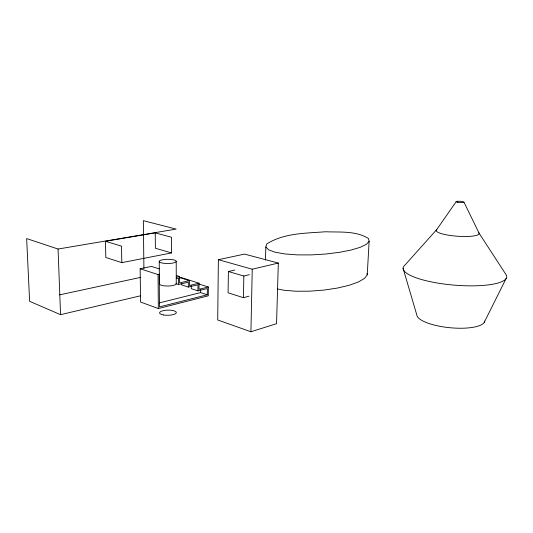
<?xml version="1.0" encoding="UTF-8"?>
<svg xmlns="http://www.w3.org/2000/svg" width="533" height="533" viewBox="0 0 533 533"><rect width="100%" height="100%" fill="white"/><g stroke="black" fill="none" stroke-linecap="round" stroke-linejoin="round"><path stroke-width="0.8" d="M159.227 275.701L159.454 306.915L207.284 294.782L207.33 288.553L197.936 290.865L197.963 284.782L188.336 287.08L188.342 282.204L178.482 284.509L176.256 283.776M179.268 277.4L189.415 280.618L189.402 285.495L199.009 283.216L198.982 289.299L208.356 287.001L208.29 295.815L158.328 308.567L140.579 302.044L140.146 268.772L151.479 266.44L159.294 268.892M191.28 285.668L191.274 288.686L197.936 290.865M207.284 294.782L200.628 292.597L200.648 289.506M218.37 259.704L217.711 319.973L250.916 331.759L276.547 323.698L278.319 263.062L244.507 254.094L218.37 259.704L252.249 269.212L278.319 263.062M234.727 270.051L228.391 271.517L228.097 292.81L243.434 297.68L248.938 296.201M243.434 297.68L243.841 276.021L228.391 271.517M250.916 331.759L252.249 269.212M265.494 260.091L265.827 247.006L266.78 243.947C283.942 232.974 305.735 233.314 325.416 231.768C339.714 232.375 355.778 230.616 368.436 238.458L369.136 241.282L367.237 274.848L364.525 278.399L358.449 281.95L349.262 285.255L337.522 288.04L324.031 290.079L309.813 291.178L296.022 291.231L283.796 290.225L277.34 288.906M484.224 322.385L506.137 278.486M463.963 202.134L479.087 233.188L506.35 275.141A51.994 12.645 4.9 0 1 451.125 284.849A51.994 12.645 4.9 0 1 404.847 265.194L436.74 229.57L456.248 201.547M369.136 241.282L366.431 244.287L360.321 247.285L351.067 250.05L339.221 252.369L325.596 254.041L311.232 254.907L297.287 254.881L284.922 253.961L275.121 252.229L268.625 249.844L265.827 247.006M159.214 302.917L200.628 292.597M243.841 276.021L249.371 274.682M143.91 268.419L143.337 220.682L176.156 229.09L58.057 249.038L26.65 238.577L29.628 301.325L60.549 314.677L140.665 295.762M189.415 280.618L179.574 282.903L179.568 276.5L176.443 275.514M176.137 278.626L178.475 278.099L178.482 284.509M179.468 277.886L181.067 277.526L199.009 283.216M176.463 277.193L179.568 276.5M140.146 268.772L158.068 274.555L159.693 274.202M59.643 294.849L140.759 277.353M121.81 262.642L171.566 252.922L171.513 237.245L155.243 232.881L105.441 241.302L105.82 257.492L121.81 262.642L121.497 246.113L105.441 241.302M171.566 252.922L155.376 248.251L155.243 232.881M198.223 283.783L208.356 287.001M188.336 287.08L181.666 284.908L181.666 283.296M403.068 268.272L416.739 314.71A34.145 10.12 5.6 0 0 450.225 327.755A34.145 10.12 5.6 0 0 484.704 321.093M366.97 273.522L367.237 274.848M58.057 249.038L60.549 314.677M159.24 261.29L159.407 283.609A8.455 2.312 -0.6 0 0 168.301 286.028A8.455 2.312 -0.6 0 0 176.117 283.19M158.068 274.555L158.328 308.567M176.216 261.503A8.508 2.099 -0.4 0 1 162.998 263.195A8.508 2.099 -0.4 0 1 163.951 259.558A8.508 2.099 -0.4 0 1 176.216 261.503L176.263 283.789M478.447 232.408A21.54 4.224 4.2 0 1 458.04 236.279A21.54 4.224 4.2 0 1 436.74 229.57M163.311 314.93A8.381 2.578 -1 0 0 176.323 312.751A8.381 2.578 -1 0 0 164.251 310.453A8.381 2.578 -1 0 0 163.311 314.93M457.501 202.227A3.911 0.626 3.8 0 0 463.897 202.293A3.911 0.626 3.8 0 0 458.813 201.241A3.911 0.626 3.8 0 0 457.501 202.227"/></g></svg>
